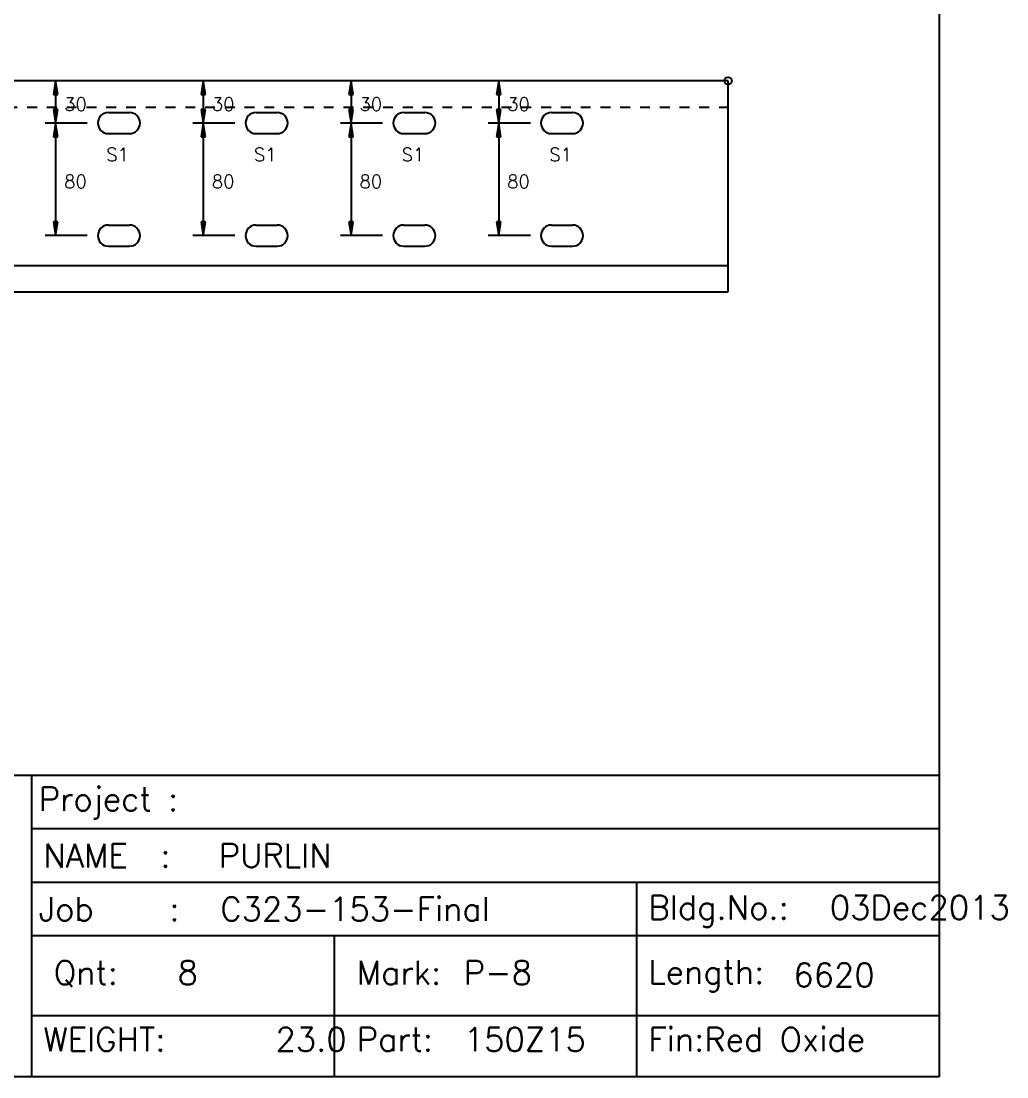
# Model space of a CAD drawing. Extents: x 0 to 428, y 0 to 297.
# Drawn here: x 309.5 to 428.2, y 0 to 127.1 of the extents above; entities that cross this region are included whole.
import ezdxf

# ---------------------------------------------------------------- set-up
doc = ezdxf.new("R2010")
doc.units = 0
doc.linetypes.add('CONTIN', pattern=[0])
doc.linetypes.add('DASHED', pattern=[2.38, 1.19, -1.19])
doc.layers.get('0').update_dxf_attribs({"linetype": 'CONTIN'})
for name, color, linetype in [('1', 7, 'CONTIN'), ('11', 7, 'CONTIN'), ('15', 6, 'CONTIN'), ('2', 7, 'CONTIN'), ('22', 7, 'CONTIN'), ('3', 1, 'CONTIN'), ('6', 4, 'CONTIN'), ('7', 3, 'DASHED')]:
    doc.layers.add(name, color=color, linetype=linetype)
doc.styles.add('SIMPLEX', font='SIMPLEX')

# ---------------------------------------------------------------- blocks, each defined once
blk = doc.blocks.new('CZEBORDR')
at = {"layer": '22'}
for p, q in [((420, 297), (420, 0)), ((420, 0), (0, 0))]:
    blk.add_line(p, q, dxfattribs=at)
blk = doc.blocks.new('LOGO')
at = {"linetype": 'CONTINUOUS'}
for p, q in [((-230.55, 36.3), (0, 36.3)), ((-138.23, 36.3), (0, 36.3)), ((-138.23, 36.3), (-109.26, 36.3)), ((-109.26, 36.3), (-109.26, 0)), ((-109.26, 36.3), (0, 36.3)), ((0, 36.3), (0, 0)), ((-109.26, 29.89), (0, 29.89)), ((-109.26, 23.45), (0, 23.45)), ((-36.42, 23.45), (-36.42, 0)), ((-109.26, 17.01), (0, 17.01)), ((-72.84, 17.01), (-72.84, 0)), ((-109.26, 7.37), (0, 7.37)), ((0, 0), (-230.55, 0)), ((-109.26, 0), (-138.23, 0))]:
    blk.add_line(p, q, dxfattribs=at)
at = {"layer": '22'}
for p, q in [((0, 297), (0, 0)), ((0, 0), (-420, 0))]:
    blk.add_line(p, q, dxfattribs=at)
at = {"style": 'SIMPLEX'}
for s, height, p in [('Project :', 2.857, (-108.38, 32.01)), ('NAME  :', 2.857, (-107.83, 25.21)), ('PURLIN', 2.857, (-86.71, 25.21)), ('Job    :', 2.857, (-108.38, 18.77)), ('C323-153-Final', 2.8575, (-86.53, 18.77)), ('Bldg.No.:', 2.857, (-34.99, 18.96)), ('03Dec2013', 2.857, (-13.14, 18.96)), ('Length:', 2.857, (-34.99, 11.2)), ('Qnt:', 2.857, (-106.58, 11.12)), ('   8', 2.857, (-98.06, 11.12)), ('Mark:', 2.857, (-70.1, 11.12)), ('P-8', 2.857, (-57.21, 11.12)), ('6620', 2.857, (-17.55, 10.83)), ('WEIGHT:', 2.857, (-107.83, 3.08)), ('     23.0', 2.857, (-90.53, 3.08)), ('Part:', 2.857, (-70.1, 3.08)), ('150Z15', 2.857, (-57.21, 3.08)), ('Fin:Red Oxide', 2.8575, (-34.99, 3.08))]:
    blk.add_text(s, height=height, dxfattribs=at).set_placement(p)
blk = doc.blocks.new('MAG_CRCL')
at = {"layer": '15'}
blk.add_circle((0, 0), 0.889, dxfattribs=at)
blk = doc.blocks.new('WBSLOT')
at = {"layer": '6'}
for p, q in [((-1.27, 1.27), (1.27, 1.27)), ((-1.27, -1.27), (1.27, -1.27))]:
    blk.add_line(p, q, dxfattribs=at)
for centre, start, end in [((-1.27, 0), 90, 270), ((1.27, 0), 270, 90)]:
    blk.add_arc(centre, 1.27, start, end, dxfattribs=at)
blk = doc.blocks.new('ARROW')
at = {"layer": '2'}
for p, q in [((0, 0), (-1.651, 0.275)), ((-1.651, 0.275), (-1.651, -0.275)), ((-1.651, -0.275), (0, 0))]:
    blk.add_line(p, q, dxfattribs=at)
blk = doc.blocks.new('CZEPIECE')
at = {"layer": '1'}
for p, q in [((394.6, 55.88), (50.8, 55.88)), ((394.6, 30.48), (394.6, 55.88)), ((50.8, 33.655), (394.6, 33.655)), ((50.8, 30.48), (394.6, 30.48))]:
    blk.add_line(p, q, dxfattribs=at)
at = {"layer": '2'}
for p, q in [((319.996, 55.88), (312.376, 55.88)), ((313.646, 55.88), (313.646, 50.8)), ((337.776, 55.88), (330.156, 55.88)), ((331.426, 55.88), (331.426, 50.8)), ((355.556, 55.88), (347.936, 55.88)), ((349.206, 55.88), (349.206, 50.8)), ((373.336, 55.88), (365.716, 55.88)), ((366.986, 55.88), (366.986, 50.8)), ((317.456, 50.8), (312.376, 50.8)), ((317.456, 50.8), (312.376, 50.8)), ((313.646, 50.8), (313.646, 37.253)), ((335.236, 50.8), (330.156, 50.8)), ((335.236, 50.8), (330.156, 50.8)), ((331.426, 50.8), (331.426, 37.253)), ((353.016, 50.8), (347.936, 50.8)), ((353.016, 50.8), (347.936, 50.8)), ((349.206, 50.8), (349.206, 37.253)), ((370.796, 50.8), (365.716, 50.8)), ((370.796, 50.8), (365.716, 50.8)), ((366.986, 50.8), (366.986, 37.253)), ((317.456, 37.253), (312.376, 37.253)), ((335.236, 37.253), (330.156, 37.253)), ((353.016, 37.253), (347.936, 37.253)), ((370.796, 37.253), (365.716, 37.253))]:
    blk.add_line(p, q, dxfattribs=at)
at = {"layer": '7'}
blk.add_line((50.8, 52.705), (394.6, 52.705), dxfattribs=at)
at = {"layer": '15', "xscale": 0.5, "yscale": 0.5, "zscale": 0.5}
blk.add_blockref('MAG_CRCL', (394.6, 55.88), dxfattribs=at)
at = {"layer": '2'}
for p, rotation in [((313.646, 55.88), 90), ((331.426, 55.88), 90), ((349.206, 55.88), 90), ((366.986, 55.88), 90), ((313.646, 50.8), -90), ((331.426, 50.8), -90), ((349.206, 50.8), -90), ((366.986, 50.8), -90), ((313.646, 50.8), 90), ((331.426, 50.8), 90), ((349.206, 50.8), 90), ((366.986, 50.8), 90), ((313.646, 37.253), -90), ((331.426, 37.253), -90), ((349.206, 37.253), -90), ((366.986, 37.253), -90)]:
    blk.add_blockref('ARROW', p, dxfattribs=dict(at, rotation=rotation))
at = {"layer": '6'}
for p in [(321.266, 50.8), (339.046, 50.8), (356.826, 50.8), (374.606, 50.8), (321.266, 37.253), (339.046, 37.253), (356.826, 37.253), (374.606, 37.253)]:
    blk.add_blockref('WBSLOT', p, dxfattribs=at)
at = {"layer": '11', "style": 'SIMPLEX'}
for s, p in [('30', (314.672, 52.282)), ('30', (332.452, 52.282)), ('30', (350.232, 52.282)), ('30', (368.012, 52.282)), ('80', (314.672, 42.968)), ('80', (332.452, 42.968)), ('80', (350.232, 42.968)), ('80', (368.012, 42.968))]:
    blk.add_text(s, height=1.587, dxfattribs=at).set_placement(p)
at = {"layer": '3', "style": 'SIMPLEX'}
for p in [(319.742, 46.228), (337.522, 46.228), (355.302, 46.228), (373.082, 46.228)]:
    blk.add_text('S1', height=1.587, dxfattribs=at).set_placement(p)

msp = doc.modelspace()

# ---------------------------------------------------------------- block references
msp.add_blockref('CZEPIECE', (0, 64))
at = {"layer": '1'}
msp.add_blockref('CZEBORDR', (0, 0), dxfattribs=at)
at = {"layer": '2'}
msp.add_blockref('LOGO', (420, 0), dxfattribs=at)

doc.saveas('drawing.dxf')
